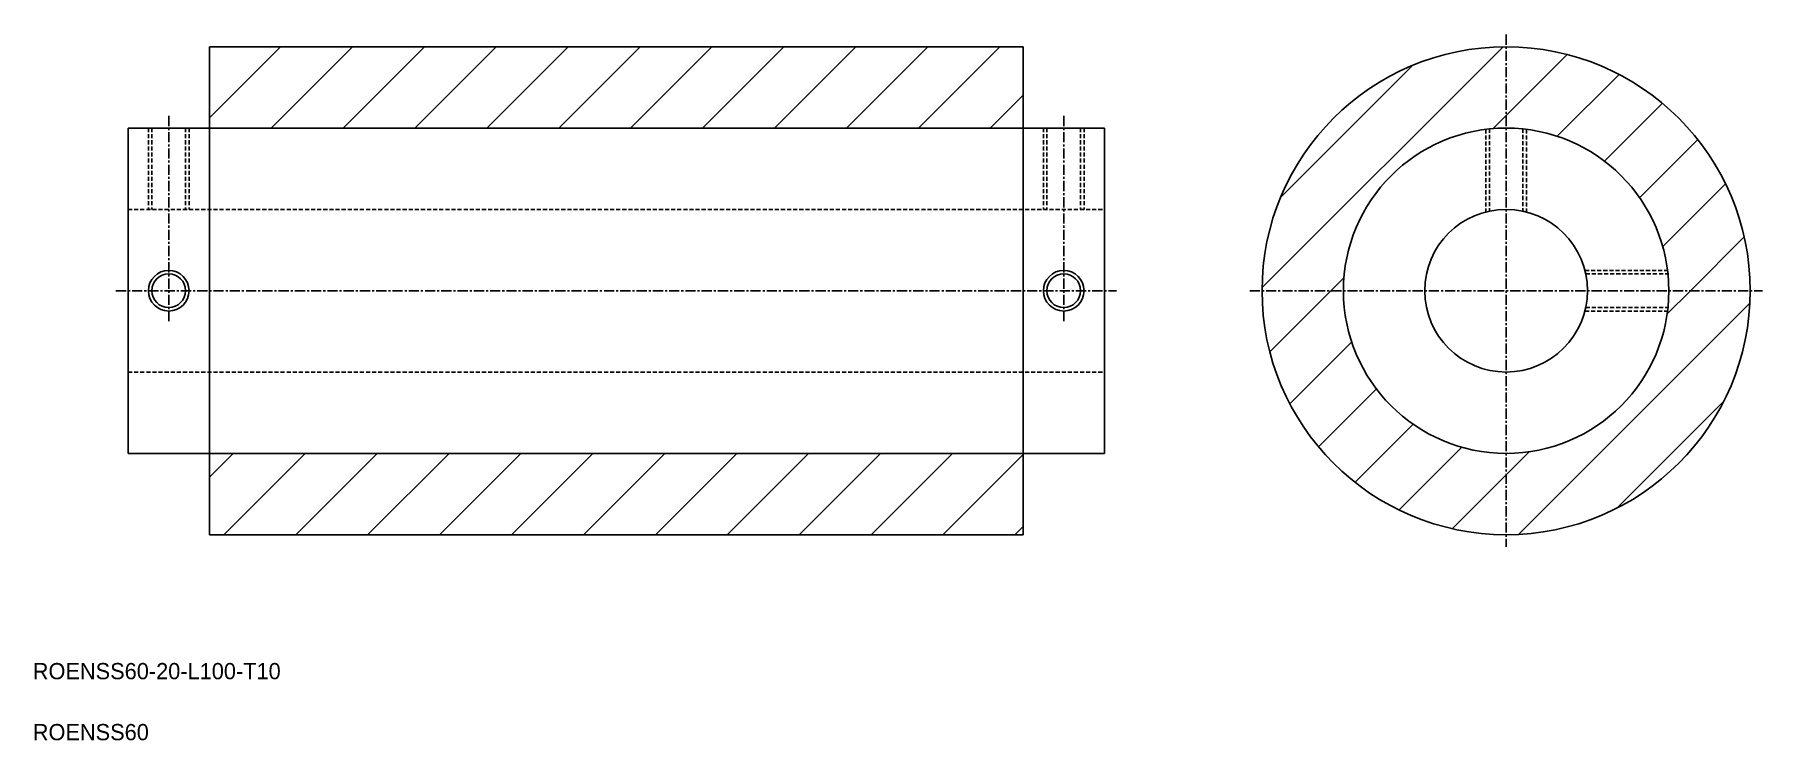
# Model space of a CAD drawing. Extents: x -86 to 126, y 371 to 458.
import ezdxf

# ---------------------------------------------------------------- set-up
doc = ezdxf.new("R2010")
doc.units = 0
doc.linetypes.add('CENTER', pattern=[2, 1.25, -0.25, 0.25, -0.25])
doc.linetypes.add('DASHED', pattern=[0.75, 0.5, -0.25])
doc.layers.get('0').update_dxf_attribs({"linetype": 'CONTINUOUS'})
doc.layers.add('CENTER', color=1, linetype='CENTER')

# ---------------------------------------------------------------- blocks, each defined once
blk = doc.blocks.new('*X2')
at = {"color": 0, "linetype": 'CONTINUOUS'}
for p, q in [((-64.8, 447.86), (-56.06, 456.59)), ((-57.22, 446.59), (-47.22, 456.59)), ((-48.38, 446.59), (-38.38, 456.59)), ((-39.54, 446.59), (-29.54, 456.59)), ((-30.7, 446.59), (-20.7, 456.59)), ((-21.87, 446.59), (-11.87, 456.59)), ((-13.03, 446.59), (-3.03, 456.59)), ((-4.19, 446.59), (5.81, 456.59)), ((4.65, 446.59), (14.65, 456.59)), ((13.49, 446.59), (23.49, 456.59)), ((22.33, 446.59), (32.33, 456.59)), ((64.58, 426.97), (94.2, 456.59)), ((94.57, 448.13), (102.08, 455.64)), ((66.87, 438.1), (83.07, 454.3)), ((100.86, 445.58), (108.47, 453.18)), ((31.17, 446.59), (35.2, 450.63)), ((92.97, 446.53), (94.57, 448.13)), ((106.65, 442.53), (113.77, 449.65)), ((110.98, 438.02), (118.13, 445.17)), ((113.82, 432.02), (121.54, 439.74)), ((117.23, 426.59), (123.84, 433.2)), ((73.04, 426.59), (74.64, 428.19)), ((65.53, 419.08), (73.04, 426.59)), ((96.11, 396.63), (124.53, 425.05)), ((114.37, 423.73), (117.23, 426.59)), ((67.98, 412.7), (75.59, 420.3)), ((71.52, 407.39), (78.63, 414.51)), ((108.17, 399.85), (121.32, 413)), ((76, 403.03), (83.14, 410.18)), ((-64.8, 403.66), (-61.87, 406.59)), ((-63.03, 396.59), (-53.03, 406.59)), ((-54.19, 396.59), (-44.19, 406.59)), ((-45.35, 396.59), (-35.35, 406.59)), ((-36.51, 396.59), (-26.51, 406.59)), ((-27.67, 396.59), (-17.67, 406.59)), ((-18.83, 396.59), (-8.83, 406.59)), ((-9.99, 396.59), (0.01, 406.59)), ((-1.16, 396.59), (8.84, 406.59)), ((7.68, 396.59), (17.68, 406.59)), ((16.52, 396.59), (26.52, 406.59)), ((25.36, 396.59), (35.2, 406.44)), ((81.43, 399.63), (89.14, 407.34)), ((94.57, 403.93), (97.44, 406.8)), ((87.97, 397.33), (94.57, 403.93)), ((34.2, 396.59), (35.2, 397.6))]:
    blk.add_line(p, q, dxfattribs=at)

msp = doc.modelspace()

# ---------------------------------------------------------------- linework, layer by layer
at = {"color": 7, "linetype": 'CONTINUOUS'}
for p, q in [((-64.8, 456.59), (-64.8, 396.59)), ((35.2, 456.59), (-64.8, 456.59)), ((35.2, 396.59), (35.2, 456.59)), ((45.2, 446.59), (-74.8, 446.59)), ((-74.8, 446.59), (-74.8, 406.59)), ((45.2, 446.59), (45.2, 406.59)), ((-64.8, 426.59), (-64.8, 426.59)), ((35.2, 426.59), (35.2, 426.59)), ((45.2, 406.59), (-74.8, 406.59)), ((35.2, 396.59), (-64.8, 396.59))]:
    msp.add_line(p, q, dxfattribs=at)
at = {"color": 3, "linetype": 'DASHED'}
for p, q in [((-72.3, 446.59), (-72.3, 436.59)), ((-71.86, 446.59), (-71.86, 436.59)), ((-67.73, 446.59), (-67.73, 436.59)), ((-67.3, 446.59), (-67.3, 436.59)), ((37.7, 446.59), (37.7, 436.59)), ((38.14, 446.59), (38.14, 436.59)), ((42.27, 446.59), (42.27, 436.59)), ((42.7, 446.59), (42.7, 436.59)), ((92.07, 446.44), (92.07, 436.27)), ((92.51, 446.49), (92.51, 436.38)), ((96.64, 446.49), (96.64, 436.38)), ((97.07, 446.44), (97.07, 436.27)), ((-74.8, 436.59), (45.2, 436.59)), ((104.26, 429.09), (114.42, 429.09)), ((104.36, 428.66), (114.47, 428.66)), ((104.26, 424.09), (114.42, 424.09)), ((104.36, 424.53), (114.47, 424.53)), ((-74.8, 416.59), (45.2, 416.59))]:
    msp.add_line(p, q, dxfattribs=at)
at = {"color": 7, "linetype": 'CONTINUOUS'}
for centre, radius in [((94.57, 426.59), 30), ((94.57, 426.59), 20), ((94.57, 426.59), 10), ((-69.8, 426.59), 2.07), ((40.2, 426.59), 2.07)]:
    msp.add_circle(centre, radius, dxfattribs=at)
at = {"color": 3, "linetype": 'CONTINUOUS'}
for centre in [(-69.8, 426.59), (40.2, 426.59)]:
    msp.add_circle(centre, 2.5, dxfattribs=at)
at = {"layer": 'CENTER', "color": 1, "linetype": 'CENTER'}
for p, q in [((94.57, 458.09), (94.57, 395.09)), ((-69.8, 448.09), (-69.8, 422.59)), ((40.2, 448.09), (40.2, 422.59)), ((-76.3, 426.59), (46.7, 426.59)), ((63.07, 426.59), (126.07, 426.59))]:
    msp.add_line(p, q, dxfattribs=at)

# ---------------------------------------------------------------- block references
at = {"color": 3, "linetype": 'CONTINUOUS'}
msp.add_blockref('*X2', (0, 0), dxfattribs=at)

# ---------------------------------------------------------------- texts
at = {"color": 7, "linetype": 'CONTINUOUS'}
for s, p in [('ROENSS60-20-L100-T10', (-86.51, 378.81)), ('ROENSS60', (-86.51, 371.31))]:
    msp.add_text(s, height=2, dxfattribs=at).set_placement(p)

doc.saveas('drawing.dxf')
